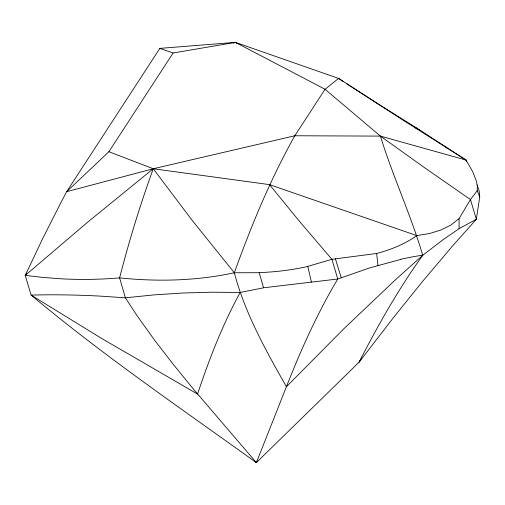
<?xml version="1.0" encoding="UTF-8"?>
<svg xmlns="http://www.w3.org/2000/svg" width="505" height="505" viewBox="0 0 505 505"><rect width="100%" height="100%" fill="white"/><g stroke="black" fill="none" stroke-linecap="round" stroke-linejoin="round"><path stroke-width="0.76" d="M477.212 190.713L470.471 199.576L459.07 218.608L459.077 228.658L442.468 240.134L422.717 255.315L395.377 279.846L343.52 329.077L286.43 386.723L256.357 462.624C180.373 408.027 102.913 355.204 31.102 295.084L25.25 275.383L42.635 238.72L61.143 202.126L66.647 191.685L159.851 48.379L235.437 42.376L338.565 78.408L377.096 103.304L417.117 128.295L466.008 160.047L472.661 171.58L476.467 181.371L477.37 186.377L477.212 190.713L479.75 196.862L476.322 219.277L452.562 245.96L422.395 281.632L393.629 317.386L359.118 362.161L256.357 462.624L192.531 388.036L172.88 363.871L154.284 339.77L137.107 315.758L125.379 297.817L119.597 277.876C129.084 240.999 140.245 204.544 153.249 168.752L294.819 135.763L380.416 136.11L466.008 160.047L466.361 161.278M400.768 259.437L370.083 267.77L337.763 279.006C317.329 313.22 300.993 349.681 286.43 386.723C265.8 350.445 245.013 313.39 234.333 272.763C251.256 225.722 270.339 179.42 294.819 135.763L325.056 89.271L338.565 78.408L343.293 81.513M255.423 461.412L256.357 462.624L257.051 461.254M240.184 292.464C222.516 324.765 209.127 359.194 197.569 394.083L101.278 338.236L31.102 295.084L42.635 294.87A433.341 188.081 9.7 0 1 101.145 296.17L125.379 297.817L154.025 294.888L182.797 293.02L211.557 292.206L240.184 292.464L263.597 287.787L337.763 279.006L331.911 259.305L299.957 221.916L269.487 184.622L153.249 168.752L108.903 151.721L66.647 191.685L153.249 168.752L192.418 220.672L234.333 272.763L259.172 272.706L263.597 287.787M361.037 358.802L359.118 362.161C377.967 325.226 398.508 289.037 422.717 255.315C410.887 214.821 392.802 176.46 380.416 136.11L325.056 89.271L235.437 42.376L173.114 52.987L159.851 48.379M234.333 272.763C196.716 280.9 157.794 281.847 119.597 277.876A446.742 425.791 -64.8 0 1 61.067 278.798L43.279 277.466L25.25 275.383L26.519 273.432M108.903 151.721L173.114 52.987M459.07 218.608L451.072 224.927L441.338 229.87L429.919 233.43L416.865 235.614L269.487 184.622M25.25 275.383L87.876 221.985L153.249 168.752M416.865 235.614C404.757 244.06 390.914 249.792 376.661 253.472L331.911 259.305L307.785 266.375L311.408 282.131M459.077 228.658L476.322 219.277L470.471 199.576L424.699 167.799L380.416 136.11M233.398 43.203L235.437 42.376L237.369 43.531M415.028 127.752L417.117 128.295L417.465 129.526M466.008 160.047L401.544 119.18L346.348 83.495M255.536 461.343L256.357 462.624M477.137 184.982L479.182 190.871L479.75 196.862M341.216 277.693L335.427 258.85M419.131 129.596L419.485 130.77M446.269 148.173L446.003 146.848M377.955 265.396L376.661 253.472M307.81 266.47A261.811 258.617 -2.5 0 1 259.172 272.599M400.844 259.273A148.457 56.838 -21.9 0 1 422.83 255.158"/></g></svg>
